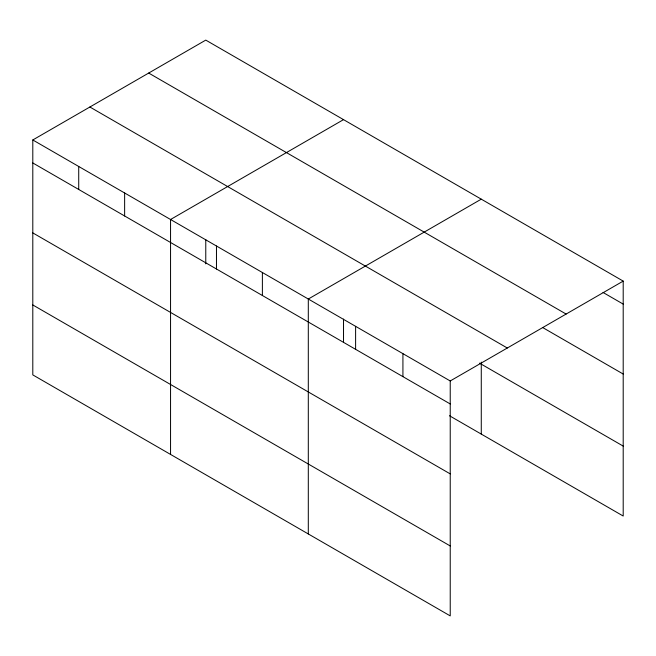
<?xml version="1.0" encoding="UTF-8"?>
<svg xmlns="http://www.w3.org/2000/svg" width="656" height="656" viewBox="0 0 656 656"><rect width="100%" height="100%" fill="white"/><g stroke="black" fill="none" stroke-linecap="round" stroke-linejoin="round"><path stroke-width="0.98" d="M450.229 473.894L450.229 380.964L32.8 139.966L32.8 374.896L450.229 615.894L450.229 473.894L32.8 232.896M449.483 415.74L623.2 516.034L623.2 281.104L205.771 40.106L32.8 139.966M343.523 119.63L170.552 219.498L170.552 454.428M481.274 199.162L308.304 299.029L308.304 533.959M450.229 380.964L623.2 281.104M603.053 292.461L623.2 304.097M148.691 73.062L566.12 314.06M542.602 327.5L623.2 374.035M89.88 107.01L507.309 348.016M479.511 363.137L623.2 446.096M32.8 162.959L450.229 403.957M32.8 304.958L450.229 545.956M481.274 362.12L481.274 434.092M402.923 353.658L402.923 376.642M355.609 326.344L355.609 349.328M343.523 319.087L343.523 342.399M262.384 272.519L262.384 295.503M216.472 246.008L216.472 269.001M205.771 239.555L205.771 263.884M124.632 192.987L124.632 215.98M78.72 166.476L78.72 189.469"/></g></svg>
